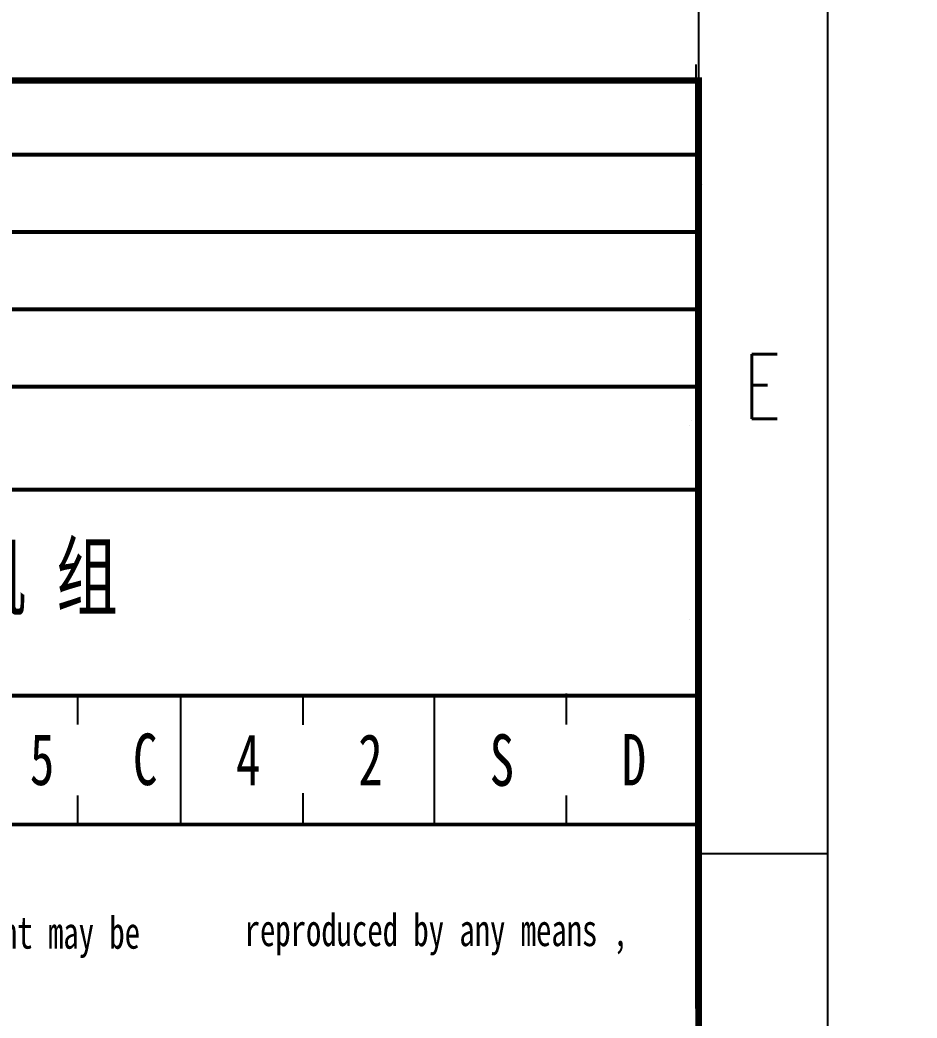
# Model space of a CAD drawing. Header units: inches. Extents: x 3186 to 109360, y -14990 to 740552.
# Drawn here: x 54351 to 57833, y 185155 to 189030 of the extents above; entities that cross this region are included whole.
import ezdxf
from ezdxf.enums import TextEntityAlignment as Align

# ---------------------------------------------------------------- set-up
doc = ezdxf.new("R2010")
doc.units = ezdxf.units.IN
doc.header["$MEASUREMENT"] = 0
doc.layers.add('1', color=7, linetype='Continuous')
doc.layers.add('图框', color=4, linetype='Continuous')
doc.styles.add('HZ', font='txt_____.ttf', dxfattribs={"width": 0.7, "bigfont": 'HZTXT'})
doc.styles.get("Standard").update_dxf_attribs({"font": 'txt', "bigfont": 'gbcbig.shx'})
doc.styles.add('宋体', font='', dxfattribs={"width": 0.7})
doc.styles.get('宋体').set_extended_font_data('SimSun')
doc.dimstyles.new('Standard-yuanban', dxfattribs={"dimtxt": 800, "dimasz": 0.18, "dimexe": 0.18, "dimexo": 0.0625, "dimgap": 0.09, "dimtad": 0, "dimtih": 1, "dimtoh": 1, "dimdec": 4, "dimlfac": 0.02, "dimzin": 0, "dimdsep": 46, "dimtxsty": 'Standard', "dimcen": 0.09, "dimadec": 0, "dimazin": 0, "dimtfac": 1, "dimtdec": 4, "dimtofl": 0, "dimtmove": 0, "dimatfit": 3, "dimfxl": 1, "dimtolj": 1, "dimtzin": 0, "dimarcsym": 0})

# ---------------------------------------------------------------- blocks, each defined once
blk = doc.blocks.new('图签')
at = {"layer": '1'}
for p, q in [((-0.198, 59.709), (-0.198, 133.013)), ((0, 60.055), (0, 131.762)), ((-0.723, 105.013), (-0.723, 105.013)), ((-0.723, 105.013), (-0.723, 105.013)), ((-0.723, 105.013), (-0.723, 105.013)), ((-0.723, 105.013), (-0.723, 105.013)), ((-0.526, 105.359), (-0.526, 105.359)), ((-0.526, 105.359), (-0.526, 105.359)), ((-0.526, 105.359), (-0.526, 105.359)), ((-0.526, 105.359), (-0.526, 105.359)), ((-48.198, 81.763), (-48.198, 84)), ((-40.198, 74), (-40.198, 84)), ((-30.708, 81.753), (-30.708, 84)), ((-20.506, 73.94), (-20.506, 83.94)), ((-10.259, 81.763), (-10.259, 84.172)), ((-48.198, 74), (-48.198, 76.266)), ((-30.708, 74.093), (-30.708, 76.438)), ((-10.259, 74), (-10.259, 76.266)), ((-0.198, 74), (-180.198, 74))]:
    blk.add_line(p, q, dxfattribs=at)
at = {"layer": '1', "color": 7}
for p, q in [((0.338, 123.67), (0.338, 123.67)), ((0.338, 123.67), (0.338, 123.67)), ((0.338, 123.67), (0.338, 123.67)), ((0.338, 123.67), (0.338, 123.67)), ((-0.693, 89.896), (-0.693, 89.896)), ((-0.693, 89.896), (-0.693, 89.896)), ((-0.693, 89.896), (-0.693, 89.896)), ((-0.693, 89.896), (-0.693, 89.896))]:
    blk.add_line(p, q, dxfattribs=at)
at = {"layer": '1', "color": 7, "const_width": 0.5}
blk.add_lwpolyline([(-180, 0), (0, 0), (0, 131.762), (-180, 131.762)], close=True, dxfattribs=at)
at = {"layer": '1', "color": 7, "const_width": 0.3}
for points in [[(-180.198, 126), (-0.198, 126)], [(-180.198, 120), (-0.198, 120)], [(-180.198, 114), (-0.198, 114)], [(-180.198, 108), (-0.198, 108)], [(-180.198, 100), (-0.198, 100)], [(-180.198, 84), (-0.198, 84)], [(-180.198, 74), (-0.198, 74)], [(-180, 74), (0, 74)]]:
    blk.add_lwpolyline(points, dxfattribs=at)
at = {"linetype": 'Continuous', "attachment_point": 5, "style": '宋体'}
for s, width, heights, insert, char_height in [('浙 江 金 七 门 核 电 厂 1、2 号 机 组', 163.69906, [-6.648], (-89.207, 92.989), 5), ('5', 5.7748, [-4], (-50.962, 79.033), 4), ('C', 5.7748, [-4], (-42.962, 79.033), 4), ('4', 5.7748, [-4], (-34.962, 79.033), 4), ('2', 5.7748, [-4], (-25.472, 79.033), 4), ('S', 5.7748, [-4], (-15.27, 78.973), 4), ('D', 5.7748, [-4], (-5.024, 79.033), 4)]:
    blk.add_mtext_dynamic_manual_height_columns(s, width=width, gutter_width=1, heights=heights, dxfattribs=dict(at, insert=insert, char_height=char_height))
at = {"layer": '1', "color": 7, "ltscale": 0.8, "style": '宋体', "width": 0.7}
for s, p in [('This document is the property of China Nuclear Power Engineering CO.,LTD (CNPE) , no part of this document may be', (-177.884, 64.365)), ('reproduced by any means , ', (-35.239, 64.565))]:
    blk.add_text(s, height=2.5, dxfattribs=at).set_placement(p)
blk = doc.blocks.new('*U121')
blk.add_blockref('图签', (0, 0))
blk = doc.blocks.new('*D83')
at = {"color": 0, "lineweight": -2, "transparency": 16777216}
for p, q in [((57485.2, 211406.5), (70241.8, 211406.5)), ((70241.7, 211406.3), (70241.7, 196956.6)), ((70241.7, 181706.6), (70241.7, 196156.4)), ((57485.2, 181706.5), (70241.8, 181706.5))]:
    blk.add_line(p, q, dxfattribs=at)
at = {"color": 0, "transparency": 16777216}
for points in [[(70241.6, 211406.3), (70241.7, 211406.3), (70241.7, 211406.5)], [(70241.6, 181706.6), (70241.7, 181706.6), (70241.7, 181706.5)]]:
    blk.add_solid(points, dxfattribs=at)
at = {"layer": 'Defpoints', "color": 0, "transparency": 16777216}
for p in [(57485.1, 211406.5), (70241.7, 211406.5), (57485.1, 181706.5)]:
    blk.add_point(p, dxfattribs=at)
at = {"color": 0, "transparency": 16777216, "insert": (70241.7, 196556.5), "char_height": 800, "attachment_point": 5}
blk.add_mtext('\\A1;594.0000', dxfattribs=at)

msp = doc.modelspace()

# ---------------------------------------------------------------- linework, layer by layer
at = {"layer": '图框'}
for p, q in [((57485.13373, 211406.4614), (57485.13373, 181706.4614)), ((56985.13373, 196556.4614), (56985.13373, 182206.4614)), ((56985.13373, 196556.4614), (56985.13373, 182206.4614)), ((56985.13373, 196556.4614), (56985.13373, 182206.4614)), ((56985.13373, 196556.4614), (56985.13373, 182206.4614)), ((56985.13373, 185793.9614), (57485.13373, 185793.9614))]:
    msp.add_line(p, q, dxfattribs=at)
at = {"layer": '图框', "color": 1}
msp.add_line((56985.13373, 210906.4614), (56985.13373, 182206.4614), dxfattribs=at)

# ---------------------------------------------------------------- block references
at = {"xscale": 50, "yscale": 50, "zscale": 50}
msp.add_blockref('*U121', (56985.13373, 182206.4614), dxfattribs=at)

# ---------------------------------------------------------------- texts
at = {"layer": '图框', "style": 'HZ', "width": 0.7}
msp.add_text('E', height=250, dxfattribs=at).set_placement((57233.17384, 187481.76341), align=Align.CENTER)

# ---------------------------------------------------------------- dimensions: what is measured, and where the dimension line sits
dim = msp.add_linear_dim(base=(70241.66803, 211406.4614), p1=(57485.13373, 181706.4614), p2=(57485.13373, 211406.4614), angle=90, dimstyle='Standard-yuanban')
dim.commit()
dim.dimension.update_dxf_attribs({"geometry": '*D83', "text_midpoint": (70241.66803, 196556.4614)})

doc.saveas('drawing.dxf')
